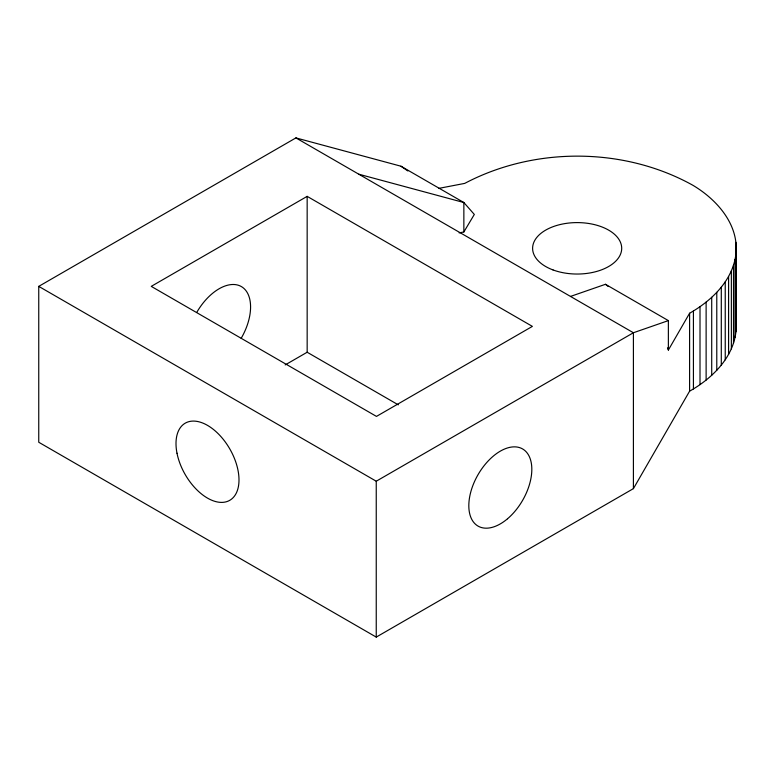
<?xml version="1.0" encoding="UTF-8"?>
<svg xmlns="http://www.w3.org/2000/svg" width="775" height="775" viewBox="0 0 775 775"><rect width="100%" height="100%" fill="white"/><g stroke="black" fill="none" stroke-linecap="round" stroke-linejoin="round"><path stroke-width="1.16" d="M438.737 188.393L464.719 183.394C534.324 146.601 623.914 146.911 692.84 185.254C716.652 199.388 739.001 224.285 735.959 253.832C732.898 280.405 711.77 300.632 689.595 313.236L668.37 350.048L667.459 347.839M459.129 232.878L463.857 231.967L474.319 214.443L463.857 202.527L400.956 166.208L295.914 137.902L38.75 286.372L38.75 442.254L376.243 637.098L633.408 488.628L689.595 391.172C713.339 377.822 736.143 354.979 736.25 326.004L736.25 248.068M307.162 196.356L151.251 286.372L376.466 416.407L532.386 326.382L307.162 196.356L307.162 352.238L398.302 404.85M285.19 364.918L307.162 352.238M38.75 286.372L376.243 481.217L633.408 332.746L668.37 320.608L668.37 350.048M570.507 296.428L605.469 284.289L668.37 320.608M358.815 174.21L463.857 202.527L463.857 231.967M295.914 137.902L633.408 332.746L633.408 488.628M400.956 166.208L407.844 170.965M605.469 284.289L608.239 286.508M735.911 320.24L736.25 326.004M735.911 242.304L735.959 331.778M735.049 259.577L735.049 337.522M733.508 265.282L733.508 343.218M731.358 270.921L731.358 348.857M728.597 276.462L728.597 354.398M725.235 281.897L725.235 359.832M721.292 287.196L721.292 365.141M716.778 292.349L716.778 370.285M711.712 297.319L711.712 375.265M706.122 302.105L706.122 380.041M700.009 306.668L700.009 384.613M693.422 311.007L693.422 388.953M689.595 313.236L689.595 391.172M376.243 481.217L376.243 637.098M196.986 311.996A44.543 25.72 -60 0 1 241.529 286.673A44.543 25.72 -60 0 1 241.18 338.307M507.518 518.775A44.543 25.72 -60 0 0 523.28 449.364A44.543 25.72 -60 0 0 470.163 494.421A44.543 25.72 -60 0 0 507.518 518.775M177 453.22A44.543 25.72 60 0 0 229.565 500.427A44.543 25.72 60 0 0 215.925 431.559A44.543 25.72 60 0 0 177 453.22M553.011 269.933A44.543 25.72 0 0 0 621.647 249.579A44.543 25.72 0 0 0 556.808 225.438A44.543 25.72 0 0 0 553.011 269.933"/></g></svg>
